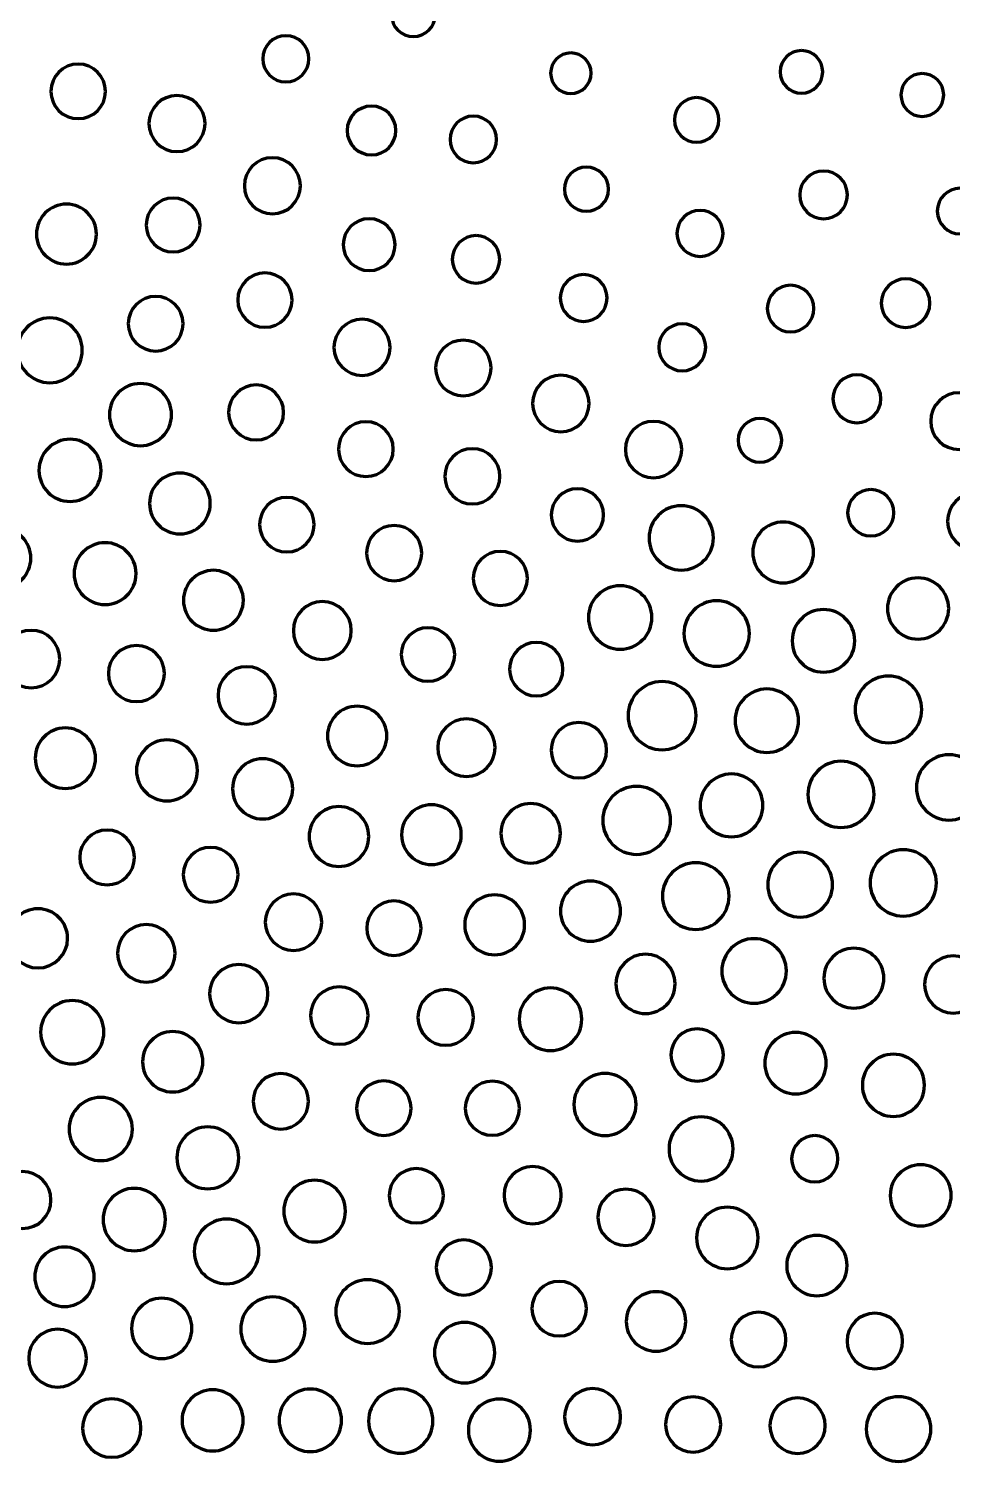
# Model space of a CAD drawing. Header units: inches. Extents: x 1318 to 1675, y 1362 to 1634.
# Drawn here: x 1471 to 1511.1, y 1362 to 1424.2 of the extents above; entities that cross this region are included whole.
import ezdxf

# ---------------------------------------------------------------- set-up
doc = ezdxf.new("R2010")
doc.units = ezdxf.units.IN
doc.header["$MEASUREMENT"] = 0
doc.layers.add('svg2985', color=7, linetype='Continuous')

# ---------------------------------------------------------------- blocks, each defined once
blk = doc.blocks.new('block 4')
at = {"layer": 'svg2985', "color": 7, "lineweight": 70}
for points in [[(1487.692, 1425.729), (1488.216, 1425.729), (1488.64, 1425.305), (1488.64, 1424.781), (1488.64, 1424.258), (1488.216, 1423.834), (1487.692, 1423.834), (1487.169, 1423.834), (1486.744, 1424.258), (1486.744, 1424.781), (1486.744, 1425.305), (1487.169, 1425.729), (1487.692, 1425.729)], [(1482.149, 1423.873), (1482.702, 1423.873), (1483.149, 1423.425), (1483.149, 1422.872), (1483.149, 1422.319), (1482.702, 1421.871), (1482.149, 1421.871), (1481.596, 1421.871), (1481.147, 1422.319), (1481.147, 1422.872), (1481.147, 1423.425), (1481.596, 1423.873), (1482.149, 1423.873)], [(1494.532, 1423.125), (1495.018, 1423.125), (1495.412, 1422.731), (1495.412, 1422.245), (1495.412, 1421.759), (1495.018, 1421.365), (1494.532, 1421.365), (1494.046, 1421.365), (1493.652, 1421.759), (1493.652, 1422.245), (1493.652, 1422.731), (1494.046, 1423.125), (1494.532, 1423.125)], [(1504.551, 1423.225), (1505.061, 1423.225), (1505.475, 1422.811), (1505.475, 1422.301), (1505.475, 1421.791), (1505.061, 1421.377), (1504.551, 1421.377), (1504.041, 1421.377), (1503.627, 1421.791), (1503.627, 1422.301), (1503.627, 1422.811), (1504.041, 1423.225), (1504.551, 1423.225)], [(1473.129, 1422.641), (1473.784, 1422.641), (1474.314, 1422.11), (1474.314, 1421.456), (1474.314, 1420.801), (1473.784, 1420.271), (1473.129, 1420.271), (1472.475, 1420.271), (1471.944, 1420.801), (1471.944, 1421.456), (1471.944, 1422.11), (1472.475, 1422.641), (1473.129, 1422.641)], [(1509.8, 1422.228), (1510.313, 1422.228), (1510.729, 1421.812), (1510.729, 1421.299), (1510.729, 1420.787), (1510.313, 1420.371), (1509.8, 1420.371), (1509.288, 1420.371), (1508.872, 1420.787), (1508.872, 1421.299), (1508.872, 1421.812), (1509.288, 1422.228), (1509.8, 1422.228)], [(1477.42, 1421.276), (1478.093, 1421.276), (1478.639, 1420.73), (1478.639, 1420.057), (1478.639, 1419.383), (1478.093, 1418.838), (1477.42, 1418.838), (1476.747, 1418.838), (1476.201, 1419.383), (1476.201, 1420.057), (1476.201, 1420.73), (1476.747, 1421.276), (1477.42, 1421.276)], [(1499.997, 1421.185), (1500.531, 1421.185), (1500.964, 1420.752), (1500.964, 1420.218), (1500.964, 1419.684), (1500.531, 1419.251), (1499.997, 1419.251), (1499.463, 1419.251), (1499.03, 1419.684), (1499.03, 1420.218), (1499.03, 1420.752), (1499.463, 1421.185), (1499.997, 1421.185)], [(1485.872, 1420.816), (1486.457, 1420.816), (1486.931, 1420.342), (1486.931, 1419.757), (1486.931, 1419.172), (1486.457, 1418.698), (1485.872, 1418.698), (1485.287, 1418.698), (1484.813, 1419.172), (1484.813, 1419.757), (1484.813, 1420.342), (1485.287, 1420.816), (1485.872, 1420.816)], [(1490.294, 1420.379), (1490.852, 1420.379), (1491.305, 1419.926), (1491.305, 1419.368), (1491.305, 1418.81), (1490.852, 1418.357), (1490.294, 1418.357), (1489.735, 1418.357), (1489.283, 1418.81), (1489.283, 1419.368), (1489.283, 1419.926), (1489.735, 1420.379), (1490.294, 1420.379)], [(1481.565, 1418.577), (1482.238, 1418.577), (1482.784, 1418.031), (1482.784, 1417.358), (1482.784, 1416.684), (1482.238, 1416.139), (1481.565, 1416.139), (1480.892, 1416.139), (1480.346, 1416.684), (1480.346, 1417.358), (1480.346, 1418.031), (1480.892, 1418.577), (1481.565, 1418.577)], [(1495.207, 1418.163), (1495.736, 1418.163), (1496.165, 1417.735), (1496.165, 1417.206), (1496.165, 1416.677), (1495.736, 1416.248), (1495.207, 1416.248), (1494.678, 1416.248), (1494.25, 1416.677), (1494.25, 1417.206), (1494.25, 1417.735), (1494.678, 1418.163), (1495.207, 1418.163)], [(1505.512, 1417.994), (1506.083, 1417.994), (1506.546, 1417.531), (1506.546, 1416.959), (1506.546, 1416.387), (1506.083, 1415.924), (1505.512, 1415.924), (1504.94, 1415.924), (1504.476, 1416.387), (1504.476, 1416.959), (1504.476, 1417.531), (1504.94, 1417.994), (1505.512, 1417.994)], [(1477.253, 1416.822), (1477.9, 1416.822), (1478.424, 1416.298), (1478.424, 1415.651), (1478.424, 1415.005), (1477.9, 1414.481), (1477.253, 1414.481), (1476.607, 1414.481), (1476.083, 1415.005), (1476.083, 1415.651), (1476.083, 1416.298), (1476.607, 1416.822), (1477.253, 1416.822)], [(1511.444, 1417.249), (1511.992, 1417.249), (1512.436, 1416.805), (1512.436, 1416.257), (1512.436, 1415.71), (1511.992, 1415.266), (1511.444, 1415.266), (1510.897, 1415.266), (1510.453, 1415.71), (1510.453, 1416.257), (1510.453, 1416.805), (1510.897, 1417.249), (1511.444, 1417.249)], [(1472.617, 1416.558), (1473.336, 1416.558), (1473.919, 1415.976), (1473.919, 1415.257), (1473.919, 1414.539), (1473.336, 1413.956), (1472.617, 1413.956), (1471.898, 1413.956), (1471.316, 1414.539), (1471.316, 1415.257), (1471.316, 1415.976), (1471.898, 1416.558), (1472.617, 1416.558)], [(1500.144, 1416.289), (1500.697, 1416.289), (1501.145, 1415.841), (1501.145, 1415.288), (1501.145, 1414.735), (1500.697, 1414.287), (1500.144, 1414.287), (1499.591, 1414.287), (1499.143, 1414.735), (1499.143, 1415.288), (1499.143, 1415.841), (1499.591, 1416.289), (1500.144, 1416.289)], [(1485.771, 1415.926), (1486.394, 1415.926), (1486.898, 1415.421), (1486.898, 1414.799), (1486.898, 1414.176), (1486.394, 1413.672), (1485.771, 1413.672), (1485.149, 1413.672), (1484.645, 1414.176), (1484.645, 1414.799), (1484.645, 1415.421), (1485.149, 1415.926), (1485.771, 1415.926)], [(1490.411, 1415.191), (1490.98, 1415.191), (1491.441, 1414.729), (1491.441, 1414.16), (1491.441, 1413.592), (1490.98, 1413.13), (1490.411, 1413.13), (1489.842, 1413.13), (1489.381, 1413.592), (1489.381, 1414.16), (1489.381, 1414.729), (1489.842, 1415.191), (1490.411, 1415.191)], [(1481.239, 1413.574), (1481.891, 1413.574), (1482.42, 1413.045), (1482.42, 1412.393), (1482.42, 1411.742), (1481.891, 1411.213), (1481.239, 1411.213), (1480.588, 1411.213), (1480.059, 1411.742), (1480.059, 1412.393), (1480.059, 1413.045), (1480.588, 1413.574), (1481.239, 1413.574)], [(1495.086, 1413.498), (1495.647, 1413.498), (1496.102, 1413.043), (1496.102, 1412.483), (1496.102, 1411.922), (1495.647, 1411.467), (1495.086, 1411.467), (1494.525, 1411.467), (1494.07, 1411.922), (1494.07, 1412.483), (1494.07, 1413.043), (1494.525, 1413.498), (1495.086, 1413.498)], [(1504.078, 1413.033), (1504.636, 1413.033), (1505.088, 1412.581), (1505.088, 1412.023), (1505.088, 1411.465), (1504.636, 1411.012), (1504.078, 1411.012), (1503.52, 1411.012), (1503.067, 1411.465), (1503.067, 1412.023), (1503.067, 1412.581), (1503.52, 1413.033), (1504.078, 1413.033)], [(1509.074, 1413.315), (1509.656, 1413.315), (1510.128, 1412.843), (1510.128, 1412.261), (1510.128, 1411.678), (1509.656, 1411.206), (1509.074, 1411.206), (1508.492, 1411.206), (1508.019, 1411.678), (1508.019, 1412.261), (1508.019, 1412.843), (1508.492, 1413.315), (1509.074, 1413.315)], [(1476.494, 1412.555), (1477.151, 1412.555), (1477.683, 1412.022), (1477.683, 1411.365), (1477.683, 1410.708), (1477.151, 1410.175), (1476.494, 1410.175), (1475.836, 1410.175), (1475.304, 1410.708), (1475.304, 1411.365), (1475.304, 1412.022), (1475.836, 1412.555), (1476.494, 1412.555)], [(1471.897, 1411.619), (1472.674, 1411.619), (1473.305, 1410.988), (1473.305, 1410.211), (1473.305, 1409.434), (1472.674, 1408.803), (1471.897, 1408.803), (1471.119, 1408.803), (1470.489, 1409.434), (1470.489, 1410.211), (1470.489, 1410.988), (1471.119, 1411.619), (1471.897, 1411.619)], [(1485.46, 1411.558), (1486.133, 1411.558), (1486.679, 1411.012), (1486.679, 1410.339), (1486.679, 1409.666), (1486.133, 1409.12), (1485.46, 1409.12), (1484.787, 1409.12), (1484.241, 1409.666), (1484.241, 1410.339), (1484.241, 1411.012), (1484.787, 1411.558), (1485.46, 1411.558)], [(1499.371, 1411.361), (1499.935, 1411.361), (1500.391, 1410.904), (1500.391, 1410.341), (1500.391, 1409.777), (1499.935, 1409.32), (1499.371, 1409.32), (1498.807, 1409.32), (1498.351, 1409.777), (1498.351, 1410.341), (1498.351, 1410.904), (1498.807, 1411.361), (1499.371, 1411.361)], [(1489.86, 1410.653), (1490.528, 1410.653), (1491.069, 1410.112), (1491.069, 1409.444), (1491.069, 1408.776), (1490.528, 1408.234), (1489.86, 1408.234), (1489.192, 1408.234), (1488.651, 1408.776), (1488.651, 1409.444), (1488.651, 1410.112), (1489.192, 1410.653), (1489.86, 1410.653)], [(1475.835, 1408.768), (1476.58, 1408.768), (1477.185, 1408.163), (1477.185, 1407.418), (1477.185, 1406.672), (1476.58, 1406.068), (1475.835, 1406.068), (1475.09, 1406.068), (1474.485, 1406.672), (1474.485, 1407.418), (1474.485, 1408.163), (1475.09, 1408.768), (1475.835, 1408.768)], [(1480.858, 1408.706), (1481.519, 1408.706), (1482.053, 1408.171), (1482.053, 1407.512), (1482.053, 1406.852), (1481.519, 1406.317), (1480.858, 1406.317), (1480.199, 1406.317), (1479.664, 1406.852), (1479.664, 1407.512), (1479.664, 1408.171), (1480.199, 1408.706), (1480.858, 1408.706)], [(1494.101, 1409.132), (1494.779, 1409.132), (1495.329, 1408.582), (1495.329, 1407.903), (1495.329, 1407.224), (1494.779, 1406.675), (1494.101, 1406.675), (1493.422, 1406.675), (1492.872, 1407.224), (1492.872, 1407.903), (1492.872, 1408.582), (1493.422, 1409.132), (1494.101, 1409.132)], [(1506.958, 1409.148), (1507.532, 1409.148), (1507.998, 1408.682), (1507.998, 1408.108), (1507.998, 1407.534), (1507.532, 1407.068), (1506.958, 1407.068), (1506.384, 1407.068), (1505.918, 1407.534), (1505.918, 1408.108), (1505.918, 1408.682), (1506.384, 1409.148), (1506.958, 1409.148)], [(1511.401, 1408.369), (1512.082, 1408.369), (1512.634, 1407.817), (1512.634, 1407.135), (1512.634, 1406.454), (1512.082, 1405.902), (1511.401, 1405.902), (1510.719, 1405.902), (1510.167, 1406.454), (1510.167, 1407.135), (1510.167, 1407.817), (1510.719, 1408.369), (1511.401, 1408.369)], [(1485.627, 1407.109), (1486.284, 1407.109), (1486.817, 1406.576), (1486.817, 1405.919), (1486.817, 1405.261), (1486.284, 1404.729), (1485.627, 1404.729), (1484.97, 1404.729), (1484.437, 1405.261), (1484.437, 1405.919), (1484.437, 1406.576), (1484.97, 1407.109), (1485.627, 1407.109)], [(1498.123, 1407.124), (1498.799, 1407.124), (1499.347, 1406.576), (1499.347, 1405.9), (1499.347, 1405.224), (1498.799, 1404.676), (1498.123, 1404.676), (1497.447, 1404.676), (1496.9, 1405.224), (1496.9, 1405.9), (1496.9, 1406.576), (1497.447, 1407.124), (1498.123, 1407.124)], [(1502.744, 1407.25), (1503.267, 1407.25), (1503.692, 1406.825), (1503.692, 1406.302), (1503.692, 1405.778), (1503.267, 1405.354), (1502.744, 1405.354), (1502.22, 1405.354), (1501.796, 1405.778), (1501.796, 1406.302), (1501.796, 1406.825), (1502.22, 1407.25), (1502.744, 1407.25)], [(1472.773, 1406.348), (1473.518, 1406.348), (1474.123, 1405.743), (1474.123, 1404.998), (1474.123, 1404.252), (1473.518, 1403.648), (1472.773, 1403.648), (1472.027, 1403.648), (1471.423, 1404.252), (1471.423, 1404.998), (1471.423, 1405.743), (1472.027, 1406.348), (1472.773, 1406.348)], [(1490.254, 1405.936), (1490.916, 1405.936), (1491.453, 1405.399), (1491.453, 1404.737), (1491.453, 1404.074), (1490.916, 1403.537), (1490.254, 1403.537), (1489.591, 1403.537), (1489.054, 1404.074), (1489.054, 1404.737), (1489.054, 1405.399), (1489.591, 1405.936), (1490.254, 1405.936)], [(1477.548, 1404.88), (1478.277, 1404.88), (1478.868, 1404.288), (1478.868, 1403.559), (1478.868, 1402.83), (1478.277, 1402.238), (1477.548, 1402.238), (1476.818, 1402.238), (1476.227, 1402.83), (1476.227, 1403.559), (1476.227, 1404.288), (1476.818, 1404.88), (1477.548, 1404.88)], [(1482.194, 1403.826), (1482.849, 1403.826), (1483.38, 1403.296), (1483.38, 1402.641), (1483.38, 1401.987), (1482.849, 1401.456), (1482.194, 1401.456), (1481.54, 1401.456), (1481.009, 1401.987), (1481.009, 1402.641), (1481.009, 1403.296), (1481.54, 1403.826), (1482.194, 1403.826)], [(1494.817, 1404.198), (1495.445, 1404.198), (1495.954, 1403.689), (1495.954, 1403.061), (1495.954, 1402.434), (1495.445, 1401.924), (1494.817, 1401.924), (1494.19, 1401.924), (1493.681, 1402.434), (1493.681, 1403.061), (1493.681, 1403.689), (1494.19, 1404.198), (1494.817, 1404.198)], [(1507.561, 1404.164), (1508.117, 1404.164), (1508.567, 1403.713), (1508.567, 1403.158), (1508.567, 1402.602), (1508.117, 1402.152), (1507.561, 1402.152), (1507.005, 1402.152), (1506.555, 1402.602), (1506.555, 1403.158), (1506.555, 1403.713), (1507.005, 1404.164), (1507.561, 1404.164)], [(1512.139, 1404.027), (1512.825, 1404.027), (1513.382, 1403.471), (1513.382, 1402.784), (1513.382, 1402.097), (1512.825, 1401.541), (1512.139, 1401.541), (1511.452, 1401.541), (1510.895, 1402.097), (1510.895, 1402.784), (1510.895, 1403.471), (1511.452, 1404.027), (1512.139, 1404.027)], [(1499.326, 1403.463), (1500.098, 1403.463), (1500.724, 1402.837), (1500.724, 1402.065), (1500.724, 1401.293), (1500.098, 1400.666), (1499.326, 1400.666), (1498.554, 1400.666), (1497.928, 1401.293), (1497.928, 1402.065), (1497.928, 1402.837), (1498.554, 1403.463), (1499.326, 1403.463)], [(1469.781, 1402.477), (1470.495, 1402.477), (1471.073, 1401.899), (1471.073, 1401.186), (1471.073, 1400.472), (1470.495, 1399.894), (1469.781, 1399.894), (1469.068, 1399.894), (1468.49, 1400.472), (1468.49, 1401.186), (1468.49, 1401.899), (1469.068, 1402.477), (1469.781, 1402.477)], [(1486.854, 1402.605), (1487.516, 1402.605), (1488.054, 1402.068), (1488.054, 1401.405), (1488.054, 1400.743), (1487.516, 1400.206), (1486.854, 1400.206), (1486.191, 1400.206), (1485.654, 1400.743), (1485.654, 1401.405), (1485.654, 1402.068), (1486.191, 1402.605), (1486.854, 1402.605)], [(1503.754, 1402.754), (1504.483, 1402.754), (1505.074, 1402.163), (1505.074, 1401.434), (1505.074, 1400.704), (1504.483, 1400.113), (1503.754, 1400.113), (1503.024, 1400.113), (1502.433, 1400.704), (1502.433, 1401.434), (1502.433, 1402.163), (1503.024, 1402.754), (1503.754, 1402.754)], [(1474.297, 1401.857), (1475.04, 1401.857), (1475.642, 1401.255), (1475.642, 1400.512), (1475.642, 1399.769), (1475.04, 1399.167), (1474.297, 1399.167), (1473.554, 1399.167), (1472.953, 1399.769), (1472.953, 1400.512), (1472.953, 1401.255), (1473.554, 1401.857), (1474.297, 1401.857)], [(1491.466, 1401.479), (1492.115, 1401.479), (1492.641, 1400.953), (1492.641, 1400.304), (1492.641, 1399.655), (1492.115, 1399.128), (1491.466, 1399.128), (1490.817, 1399.128), (1490.29, 1399.655), (1490.29, 1400.304), (1490.29, 1400.953), (1490.817, 1401.479), (1491.466, 1401.479)], [(1479.002, 1400.656), (1479.721, 1400.656), (1480.303, 1400.073), (1480.303, 1399.354), (1480.303, 1398.636), (1479.721, 1398.053), (1479.002, 1398.053), (1478.284, 1398.053), (1477.701, 1398.636), (1477.701, 1399.354), (1477.701, 1400.073), (1478.284, 1400.656), (1479.002, 1400.656)], [(1496.675, 1399.987), (1497.436, 1399.987), (1498.054, 1399.37), (1498.054, 1398.608), (1498.054, 1397.846), (1497.436, 1397.229), (1496.675, 1397.229), (1495.914, 1397.229), (1495.296, 1397.846), (1495.296, 1398.608), (1495.296, 1399.37), (1495.914, 1399.987), (1496.675, 1399.987)], [(1509.616, 1400.329), (1510.351, 1400.329), (1510.946, 1399.733), (1510.946, 1398.998), (1510.946, 1398.263), (1510.351, 1397.668), (1509.616, 1397.668), (1508.881, 1397.668), (1508.286, 1398.263), (1508.286, 1398.998), (1508.286, 1399.733), (1508.881, 1400.329), (1509.616, 1400.329)], [(1483.734, 1399.298), (1484.429, 1399.298), (1484.992, 1398.734), (1484.992, 1398.04), (1484.992, 1397.345), (1484.429, 1396.782), (1483.734, 1396.782), (1483.04, 1396.782), (1482.477, 1397.345), (1482.477, 1398.04), (1482.477, 1398.734), (1483.04, 1399.298), (1483.734, 1399.298)], [(1500.865, 1399.332), (1501.65, 1399.332), (1502.287, 1398.695), (1502.287, 1397.909), (1502.287, 1397.124), (1501.65, 1396.487), (1500.865, 1396.487), (1500.079, 1396.487), (1499.442, 1397.124), (1499.442, 1397.909), (1499.442, 1398.695), (1500.079, 1399.332), (1500.865, 1399.332)], [(1505.507, 1398.954), (1506.258, 1398.954), (1506.867, 1398.346), (1506.867, 1397.595), (1506.867, 1396.844), (1506.258, 1396.236), (1505.507, 1396.236), (1504.756, 1396.236), (1504.148, 1396.844), (1504.148, 1397.595), (1504.148, 1398.346), (1504.756, 1398.954), (1505.507, 1398.954)], [(1488.323, 1398.161), (1488.964, 1398.161), (1489.484, 1397.641), (1489.484, 1397), (1489.484, 1396.359), (1488.964, 1395.839), (1488.323, 1395.839), (1487.682, 1395.839), (1487.162, 1396.359), (1487.162, 1397), (1487.162, 1397.641), (1487.682, 1398.161), (1488.323, 1398.161)], [(1471.085, 1398.049), (1471.775, 1398.049), (1472.333, 1397.49), (1472.333, 1396.801), (1472.333, 1396.112), (1471.775, 1395.553), (1471.085, 1395.553), (1470.396, 1395.553), (1469.838, 1396.112), (1469.838, 1396.801), (1469.838, 1397.49), (1470.396, 1398.049), (1471.085, 1398.049)], [(1493.029, 1397.525), (1493.671, 1397.525), (1494.19, 1397.006), (1494.19, 1396.364), (1494.19, 1395.723), (1493.671, 1395.203), (1493.029, 1395.203), (1492.388, 1395.203), (1491.869, 1395.723), (1491.869, 1396.364), (1491.869, 1397.006), (1492.388, 1397.525), (1493.029, 1397.525)], [(1475.658, 1397.392), (1476.331, 1397.392), (1476.877, 1396.846), (1476.877, 1396.173), (1476.877, 1395.5), (1476.331, 1394.954), (1475.658, 1394.954), (1474.985, 1394.954), (1474.439, 1395.5), (1474.439, 1396.173), (1474.439, 1396.846), (1474.985, 1397.392), (1475.658, 1397.392)], [(1480.453, 1396.471), (1481.142, 1396.471), (1481.701, 1395.912), (1481.701, 1395.223), (1481.701, 1394.534), (1481.142, 1393.975), (1480.453, 1393.975), (1479.764, 1393.975), (1479.205, 1394.534), (1479.205, 1395.223), (1479.205, 1395.912), (1479.764, 1396.471), (1480.453, 1396.471)], [(1498.495, 1395.825), (1499.312, 1395.825), (1499.975, 1395.162), (1499.975, 1394.345), (1499.975, 1393.527), (1499.312, 1392.864), (1498.495, 1392.864), (1497.677, 1392.864), (1497.015, 1393.527), (1497.015, 1394.345), (1497.015, 1395.162), (1497.677, 1395.825), (1498.495, 1395.825)], [(1508.33, 1396.062), (1509.129, 1396.062), (1509.776, 1395.414), (1509.776, 1394.615), (1509.776, 1393.816), (1509.129, 1393.169), (1508.33, 1393.169), (1507.531, 1393.169), (1506.883, 1393.816), (1506.883, 1394.615), (1506.883, 1395.414), (1507.531, 1396.062), (1508.33, 1396.062)], [(1503.048, 1395.506), (1503.809, 1395.506), (1504.426, 1394.888), (1504.426, 1394.127), (1504.426, 1393.365), (1503.809, 1392.748), (1503.048, 1392.748), (1502.286, 1392.748), (1501.669, 1393.365), (1501.669, 1394.127), (1501.669, 1394.888), (1502.286, 1395.506), (1503.048, 1395.506)], [(1485.247, 1394.754), (1485.961, 1394.754), (1486.539, 1394.176), (1486.539, 1393.463), (1486.539, 1392.749), (1485.961, 1392.171), (1485.247, 1392.171), (1484.534, 1392.171), (1483.956, 1392.749), (1483.956, 1393.463), (1483.956, 1394.176), (1484.534, 1394.754), (1485.247, 1394.754)], [(1472.572, 1393.81), (1473.295, 1393.81), (1473.882, 1393.223), (1473.882, 1392.499), (1473.882, 1391.774), (1473.295, 1391.187), (1472.572, 1391.187), (1471.847, 1391.187), (1471.26, 1391.774), (1471.26, 1392.499), (1471.26, 1393.223), (1471.847, 1393.81), (1472.572, 1393.81)], [(1489.995, 1394.204), (1490.684, 1394.204), (1491.243, 1393.646), (1491.243, 1392.956), (1491.243, 1392.267), (1490.684, 1391.708), (1489.995, 1391.708), (1489.305, 1391.708), (1488.747, 1392.267), (1488.747, 1392.956), (1488.747, 1393.646), (1489.305, 1394.204), (1489.995, 1394.204)], [(1494.879, 1394.05), (1495.544, 1394.05), (1496.084, 1393.511), (1496.084, 1392.846), (1496.084, 1392.18), (1495.544, 1391.641), (1494.879, 1391.641), (1494.214, 1391.641), (1493.675, 1392.18), (1493.675, 1392.846), (1493.675, 1393.511), (1494.214, 1394.05), (1494.879, 1394.05)], [(1476.983, 1393.292), (1477.715, 1393.292), (1478.309, 1392.699), (1478.309, 1391.967), (1478.309, 1391.235), (1477.715, 1390.642), (1476.983, 1390.642), (1476.251, 1390.642), (1475.658, 1391.235), (1475.658, 1391.967), (1475.658, 1392.699), (1476.251, 1393.292), (1476.983, 1393.292)], [(1481.14, 1392.471), (1481.861, 1392.471), (1482.446, 1391.887), (1482.446, 1391.165), (1482.446, 1390.444), (1481.861, 1389.859), (1481.14, 1389.859), (1480.418, 1389.859), (1479.833, 1390.444), (1479.833, 1391.165), (1479.833, 1391.887), (1480.418, 1392.471), (1481.14, 1392.471)], [(1510.96, 1392.645), (1511.743, 1392.645), (1512.378, 1392.01), (1512.378, 1391.227), (1512.378, 1390.444), (1511.743, 1389.81), (1510.96, 1389.81), (1510.177, 1389.81), (1509.542, 1390.444), (1509.542, 1391.227), (1509.542, 1392.01), (1510.177, 1392.645), (1510.96, 1392.645)], [(1506.266, 1392.362), (1507.06, 1392.362), (1507.703, 1391.719), (1507.703, 1390.925), (1507.703, 1390.132), (1507.06, 1389.488), (1506.266, 1389.488), (1505.473, 1389.488), (1504.829, 1390.132), (1504.829, 1390.925), (1504.829, 1391.719), (1505.473, 1392.362), (1506.266, 1392.362)], [(1497.389, 1391.274), (1498.205, 1391.274), (1498.865, 1390.613), (1498.865, 1389.798), (1498.865, 1388.983), (1498.205, 1388.322), (1497.389, 1388.322), (1496.574, 1388.322), (1495.914, 1388.983), (1495.914, 1389.798), (1495.914, 1390.613), (1496.574, 1391.274), (1497.389, 1391.274)], [(1501.51, 1391.812), (1502.264, 1391.812), (1502.875, 1391.202), (1502.875, 1390.448), (1502.875, 1389.695), (1502.264, 1389.084), (1501.51, 1389.084), (1500.757, 1389.084), (1500.146, 1389.695), (1500.146, 1390.448), (1500.146, 1391.202), (1500.757, 1391.812), (1501.51, 1391.812)], [(1484.455, 1390.393), (1485.171, 1390.393), (1485.752, 1389.812), (1485.752, 1389.096), (1485.752, 1388.38), (1485.171, 1387.8), (1484.455, 1387.8), (1483.739, 1387.8), (1483.159, 1388.38), (1483.159, 1389.096), (1483.159, 1389.812), (1483.739, 1390.393), (1484.455, 1390.393)], [(1488.476, 1390.472), (1489.191, 1390.472), (1489.772, 1389.892), (1489.772, 1389.176), (1489.772, 1388.46), (1489.191, 1387.879), (1488.476, 1387.879), (1487.76, 1387.879), (1487.179, 1388.46), (1487.179, 1389.176), (1487.179, 1389.892), (1487.76, 1390.472), (1488.476, 1390.472)], [(1492.787, 1390.529), (1493.5, 1390.529), (1494.079, 1389.951), (1494.079, 1389.238), (1494.079, 1388.524), (1493.5, 1387.946), (1492.787, 1387.946), (1492.074, 1387.946), (1491.496, 1388.524), (1491.496, 1389.238), (1491.496, 1389.951), (1492.074, 1390.529), (1492.787, 1390.529)], [(1474.385, 1389.377), (1475.042, 1389.377), (1475.575, 1388.844), (1475.575, 1388.187), (1475.575, 1387.53), (1475.042, 1386.998), (1474.385, 1386.998), (1473.728, 1386.998), (1473.195, 1387.53), (1473.195, 1388.187), (1473.195, 1388.844), (1473.728, 1389.377), (1474.385, 1389.377)], [(1478.882, 1388.625), (1479.539, 1388.625), (1480.072, 1388.092), (1480.072, 1387.435), (1480.072, 1386.778), (1479.539, 1386.245), (1478.882, 1386.245), (1478.225, 1386.245), (1477.692, 1386.778), (1477.692, 1387.435), (1477.692, 1388.092), (1478.225, 1388.625), (1478.882, 1388.625)], [(1504.493, 1388.412), (1505.27, 1388.412), (1505.901, 1387.781), (1505.901, 1387.004), (1505.901, 1386.226), (1505.27, 1385.596), (1504.493, 1385.596), (1503.715, 1385.596), (1503.085, 1386.226), (1503.085, 1387.004), (1503.085, 1387.781), (1503.715, 1388.412), (1504.493, 1388.412)], [(1508.973, 1388.524), (1509.769, 1388.524), (1510.415, 1387.879), (1510.415, 1387.083), (1510.415, 1386.286), (1509.769, 1385.641), (1508.973, 1385.641), (1508.177, 1385.641), (1507.531, 1386.286), (1507.531, 1387.083), (1507.531, 1387.879), (1508.177, 1388.524), (1508.973, 1388.524)], [(1499.958, 1387.958), (1500.757, 1387.958), (1501.405, 1387.31), (1501.405, 1386.511), (1501.405, 1385.712), (1500.757, 1385.064), (1499.958, 1385.064), (1499.159, 1385.064), (1498.511, 1385.712), (1498.511, 1386.511), (1498.511, 1387.31), (1499.159, 1387.958), (1499.958, 1387.958)], [(1495.387, 1387.161), (1496.109, 1387.161), (1496.693, 1386.577), (1496.693, 1385.855), (1496.693, 1385.134), (1496.109, 1384.549), (1495.387, 1384.549), (1494.666, 1384.549), (1494.081, 1385.134), (1494.081, 1385.855), (1494.081, 1386.577), (1494.666, 1387.161), (1495.387, 1387.161)], [(1482.482, 1386.605), (1483.16, 1386.605), (1483.71, 1386.055), (1483.71, 1385.376), (1483.71, 1384.698), (1483.16, 1384.147), (1482.482, 1384.147), (1481.803, 1384.147), (1481.253, 1384.698), (1481.253, 1385.376), (1481.253, 1386.055), (1481.803, 1386.605), (1482.482, 1386.605)], [(1486.842, 1386.296), (1487.494, 1386.296), (1488.022, 1385.768), (1488.022, 1385.116), (1488.022, 1384.464), (1487.494, 1383.936), (1486.842, 1383.936), (1486.19, 1383.936), (1485.662, 1384.464), (1485.662, 1385.116), (1485.662, 1385.768), (1486.19, 1386.296), (1486.842, 1386.296)], [(1491.221, 1386.562), (1491.94, 1386.562), (1492.523, 1385.979), (1492.523, 1385.261), (1492.523, 1384.542), (1491.94, 1383.96), (1491.221, 1383.96), (1490.503, 1383.96), (1489.92, 1384.542), (1489.92, 1385.261), (1489.92, 1385.979), (1490.503, 1386.562), (1491.221, 1386.562)], [(1471.382, 1385.96), (1472.093, 1385.96), (1472.669, 1385.384), (1472.669, 1384.673), (1472.669, 1383.963), (1472.093, 1383.387), (1471.382, 1383.387), (1470.672, 1383.387), (1470.095, 1383.963), (1470.095, 1384.673), (1470.095, 1385.384), (1470.672, 1385.96), (1471.382, 1385.96)], [(1476.087, 1385.272), (1476.776, 1385.272), (1477.335, 1384.713), (1477.335, 1384.024), (1477.335, 1383.334), (1476.776, 1382.776), (1476.087, 1382.776), (1475.398, 1382.776), (1474.839, 1383.334), (1474.839, 1384.024), (1474.839, 1384.713), (1475.398, 1385.272), (1476.087, 1385.272)], [(1502.493, 1384.66), (1503.268, 1384.66), (1503.896, 1384.032), (1503.896, 1383.257), (1503.896, 1382.482), (1503.268, 1381.854), (1502.493, 1381.854), (1501.719, 1381.854), (1501.09, 1382.482), (1501.09, 1383.257), (1501.09, 1384.032), (1501.719, 1384.66), (1502.493, 1384.66)], [(1497.774, 1383.98), (1498.485, 1383.98), (1499.061, 1383.404), (1499.061, 1382.694), (1499.061, 1381.983), (1498.485, 1381.407), (1497.774, 1381.407), (1497.063, 1381.407), (1496.487, 1381.983), (1496.487, 1382.694), (1496.487, 1383.404), (1497.063, 1383.98), (1497.774, 1383.98)], [(1506.829, 1384.246), (1507.548, 1384.246), (1508.131, 1383.663), (1508.131, 1382.945), (1508.131, 1382.226), (1507.548, 1381.643), (1506.829, 1381.643), (1506.11, 1381.643), (1505.528, 1382.226), (1505.528, 1382.945), (1505.528, 1383.663), (1506.11, 1384.246), (1506.829, 1384.246)], [(1511.142, 1383.917), (1511.829, 1383.917), (1512.386, 1383.36), (1512.386, 1382.673), (1512.386, 1381.987), (1511.829, 1381.43), (1511.142, 1381.43), (1510.456, 1381.43), (1509.899, 1381.987), (1509.899, 1382.673), (1509.899, 1383.36), (1510.456, 1383.917), (1511.142, 1383.917)], [(1480.105, 1383.538), (1480.805, 1383.538), (1481.373, 1382.97), (1481.373, 1382.27), (1481.373, 1381.57), (1480.805, 1381.003), (1480.105, 1381.003), (1479.405, 1381.003), (1478.838, 1381.57), (1478.838, 1382.27), (1478.838, 1382.97), (1479.405, 1383.538), (1480.105, 1383.538)], [(1484.472, 1382.57), (1485.161, 1382.57), (1485.72, 1382.011), (1485.72, 1381.322), (1485.72, 1380.632), (1485.161, 1380.074), (1484.472, 1380.074), (1483.783, 1380.074), (1483.224, 1380.632), (1483.224, 1381.322), (1483.224, 1382.011), (1483.783, 1382.57), (1484.472, 1382.57)], [(1493.648, 1382.519), (1494.399, 1382.519), (1495.007, 1381.91), (1495.007, 1381.159), (1495.007, 1380.408), (1494.399, 1379.8), (1493.648, 1379.8), (1492.897, 1379.8), (1492.289, 1380.408), (1492.289, 1381.159), (1492.289, 1381.91), (1492.897, 1382.519), (1493.648, 1382.519)], [(1472.871, 1381.972), (1473.63, 1381.972), (1474.245, 1381.357), (1474.245, 1380.598), (1474.245, 1379.84), (1473.63, 1379.224), (1472.871, 1379.224), (1472.112, 1379.224), (1471.497, 1379.84), (1471.497, 1380.598), (1471.497, 1381.357), (1472.112, 1381.972), (1472.871, 1381.972)], [(1489.094, 1382.448), (1489.762, 1382.448), (1490.303, 1381.906), (1490.303, 1381.239), (1490.303, 1380.571), (1489.762, 1380.029), (1489.094, 1380.029), (1488.426, 1380.029), (1487.884, 1380.571), (1487.884, 1381.239), (1487.884, 1381.906), (1488.426, 1382.448), (1489.094, 1382.448)], [(1500.019, 1380.745), (1500.647, 1380.745), (1501.156, 1380.237), (1501.156, 1379.609), (1501.156, 1378.981), (1500.647, 1378.472), (1500.019, 1378.472), (1499.391, 1378.472), (1498.882, 1378.981), (1498.882, 1379.609), (1498.882, 1380.237), (1499.391, 1380.745), (1500.019, 1380.745)], [(1477.234, 1380.624), (1477.958, 1380.624), (1478.545, 1380.037), (1478.545, 1379.313), (1478.545, 1378.589), (1477.958, 1378.002), (1477.234, 1378.002), (1476.51, 1378.002), (1475.923, 1378.589), (1475.923, 1379.313), (1475.923, 1380.037), (1476.51, 1380.624), (1477.234, 1380.624)], [(1504.293, 1380.588), (1505.03, 1380.588), (1505.628, 1379.991), (1505.628, 1379.253), (1505.628, 1378.516), (1505.03, 1377.918), (1504.293, 1377.918), (1503.555, 1377.918), (1502.957, 1378.516), (1502.957, 1379.253), (1502.957, 1379.991), (1503.555, 1380.588), (1504.293, 1380.588)], [(1508.545, 1379.641), (1509.291, 1379.641), (1509.895, 1379.037), (1509.895, 1378.291), (1509.895, 1377.546), (1509.291, 1376.941), (1508.545, 1376.941), (1507.8, 1376.941), (1507.196, 1377.546), (1507.196, 1378.291), (1507.196, 1379.037), (1507.8, 1379.641), (1508.545, 1379.641)], [(1481.931, 1378.802), (1482.596, 1378.802), (1483.136, 1378.262), (1483.136, 1377.597), (1483.136, 1376.932), (1482.596, 1376.392), (1481.931, 1376.392), (1481.266, 1376.392), (1480.727, 1376.932), (1480.727, 1377.597), (1480.727, 1378.262), (1481.266, 1378.802), (1481.931, 1378.802)], [(1496.013, 1378.806), (1496.759, 1378.806), (1497.363, 1378.202), (1497.363, 1377.457), (1497.363, 1376.711), (1496.759, 1376.107), (1496.013, 1376.107), (1495.268, 1376.107), (1494.664, 1376.711), (1494.664, 1377.457), (1494.664, 1378.202), (1495.268, 1378.806), (1496.013, 1378.806)], [(1486.405, 1378.484), (1487.06, 1378.484), (1487.59, 1377.953), (1487.59, 1377.299), (1487.59, 1376.644), (1487.06, 1376.114), (1486.405, 1376.114), (1485.75, 1376.114), (1485.22, 1376.644), (1485.22, 1377.299), (1485.22, 1377.953), (1485.75, 1378.484), (1486.405, 1378.484)], [(1491.122, 1378.472), (1491.771, 1378.472), (1492.298, 1377.946), (1492.298, 1377.297), (1492.298, 1376.648), (1491.771, 1376.121), (1491.122, 1376.121), (1490.473, 1376.121), (1489.947, 1376.648), (1489.947, 1377.297), (1489.947, 1377.946), (1490.473, 1378.472), (1491.122, 1378.472)], [(1474.11, 1377.768), (1474.868, 1377.768), (1475.483, 1377.153), (1475.483, 1376.394), (1475.483, 1375.635), (1474.868, 1375.02), (1474.11, 1375.02), (1473.351, 1375.02), (1472.735, 1375.635), (1472.735, 1376.394), (1472.735, 1377.153), (1473.351, 1377.768), (1474.11, 1377.768)], [(1500.189, 1376.922), (1500.959, 1376.922), (1501.583, 1376.298), (1501.583, 1375.528), (1501.583, 1374.759), (1500.959, 1374.135), (1500.189, 1374.135), (1499.42, 1374.135), (1498.796, 1374.759), (1498.796, 1375.528), (1498.796, 1376.298), (1499.42, 1376.922), (1500.189, 1376.922)], [(1478.76, 1376.487), (1479.502, 1376.487), (1480.105, 1375.884), (1480.105, 1375.142), (1480.105, 1374.399), (1479.502, 1373.797), (1478.76, 1373.797), (1478.017, 1373.797), (1477.415, 1374.399), (1477.415, 1375.142), (1477.415, 1375.884), (1478.017, 1376.487), (1478.76, 1376.487)], [(1505.126, 1376.105), (1505.682, 1376.105), (1506.132, 1375.655), (1506.132, 1375.099), (1506.132, 1374.543), (1505.682, 1374.093), (1505.126, 1374.093), (1504.571, 1374.093), (1504.12, 1374.543), (1504.12, 1375.099), (1504.12, 1375.655), (1504.571, 1376.105), (1505.126, 1376.105)], [(1470.707, 1374.547), (1471.391, 1374.547), (1471.945, 1373.993), (1471.945, 1373.309), (1471.945, 1372.625), (1471.391, 1372.07), (1470.707, 1372.07), (1470.023, 1372.07), (1469.468, 1372.625), (1469.468, 1373.309), (1469.468, 1373.993), (1470.023, 1374.547), (1470.707, 1374.547)], [(1487.816, 1374.676), (1488.468, 1374.676), (1488.996, 1374.148), (1488.996, 1373.496), (1488.996, 1372.844), (1488.468, 1372.316), (1487.816, 1372.316), (1487.164, 1372.316), (1486.636, 1372.844), (1486.636, 1373.496), (1486.636, 1374.148), (1487.164, 1374.676), (1487.816, 1374.676)], [(1492.872, 1374.766), (1493.558, 1374.766), (1494.115, 1374.21), (1494.115, 1373.523), (1494.115, 1372.836), (1493.558, 1372.28), (1492.872, 1372.28), (1492.185, 1372.28), (1491.629, 1372.836), (1491.629, 1373.523), (1491.629, 1374.21), (1492.185, 1374.766), (1492.872, 1374.766)], [(1509.73, 1374.838), (1510.462, 1374.838), (1511.056, 1374.245), (1511.056, 1373.513), (1511.056, 1372.781), (1510.462, 1372.188), (1509.73, 1372.188), (1508.998, 1372.188), (1508.405, 1372.781), (1508.405, 1373.513), (1508.405, 1374.245), (1508.998, 1374.838), (1509.73, 1374.838)], [(1475.564, 1373.817), (1476.312, 1373.817), (1476.919, 1373.21), (1476.919, 1372.462), (1476.919, 1371.714), (1476.312, 1371.107), (1475.564, 1371.107), (1474.816, 1371.107), (1474.209, 1371.714), (1474.209, 1372.462), (1474.209, 1373.21), (1474.816, 1373.817), (1475.564, 1373.817)], [(1483.399, 1374.168), (1484.139, 1374.168), (1484.739, 1373.568), (1484.739, 1372.827), (1484.739, 1372.087), (1484.139, 1371.488), (1483.399, 1371.488), (1482.659, 1371.488), (1482.058, 1372.087), (1482.058, 1372.827), (1482.058, 1373.568), (1482.659, 1374.168), (1483.399, 1374.168)], [(1496.925, 1373.784), (1497.601, 1373.784), (1498.149, 1373.235), (1498.149, 1372.559), (1498.149, 1371.884), (1497.601, 1371.336), (1496.925, 1371.336), (1496.249, 1371.336), (1495.701, 1371.884), (1495.701, 1372.559), (1495.701, 1373.235), (1496.249, 1373.784), (1496.925, 1373.784)], [(1501.33, 1372.997), (1502.067, 1372.997), (1502.665, 1372.399), (1502.665, 1371.661), (1502.665, 1370.924), (1502.067, 1370.326), (1501.33, 1370.326), (1500.592, 1370.326), (1499.995, 1370.924), (1499.995, 1371.661), (1499.995, 1372.399), (1500.592, 1372.997), (1501.33, 1372.997)], [(1479.573, 1372.479), (1480.348, 1372.479), (1480.976, 1371.851), (1480.976, 1371.076), (1480.976, 1370.301), (1480.348, 1369.673), (1479.573, 1369.673), (1478.798, 1369.673), (1478.17, 1370.301), (1478.17, 1371.076), (1478.17, 1371.851), (1478.798, 1372.479), (1479.573, 1372.479)], [(1489.884, 1371.579), (1490.546, 1371.579), (1491.083, 1371.042), (1491.083, 1370.379), (1491.083, 1369.717), (1490.546, 1369.18), (1489.884, 1369.18), (1489.221, 1369.18), (1488.684, 1369.717), (1488.684, 1370.379), (1488.684, 1371.042), (1489.221, 1371.579), (1489.884, 1371.579)], [(1505.22, 1371.772), (1505.944, 1371.772), (1506.531, 1371.185), (1506.531, 1370.461), (1506.531, 1369.737), (1505.944, 1369.15), (1505.22, 1369.15), (1504.496, 1369.15), (1503.909, 1369.737), (1503.909, 1370.461), (1503.909, 1371.185), (1504.496, 1371.772), (1505.22, 1371.772)], [(1472.534, 1371.269), (1473.247, 1371.269), (1473.825, 1370.69), (1473.825, 1369.977), (1473.825, 1369.264), (1473.247, 1368.685), (1472.534, 1368.685), (1471.82, 1368.685), (1471.242, 1369.264), (1471.242, 1369.977), (1471.242, 1370.69), (1471.82, 1371.269), (1472.534, 1371.269)], [(1485.699, 1369.85), (1486.464, 1369.85), (1487.083, 1369.231), (1487.083, 1368.467), (1487.083, 1367.703), (1486.464, 1367.083), (1485.699, 1367.083), (1484.935, 1367.083), (1484.316, 1367.703), (1484.316, 1368.467), (1484.316, 1369.231), (1484.935, 1369.85), (1485.699, 1369.85)], [(1494.025, 1369.777), (1494.679, 1369.777), (1495.209, 1369.247), (1495.209, 1368.592), (1495.209, 1367.938), (1494.679, 1367.407), (1494.025, 1367.407), (1493.37, 1367.407), (1492.839, 1367.938), (1492.839, 1368.592), (1492.839, 1369.247), (1493.37, 1369.777), (1494.025, 1369.777)], [(1476.757, 1369.046), (1477.481, 1369.046), (1478.068, 1368.459), (1478.068, 1367.735), (1478.068, 1367.011), (1477.481, 1366.424), (1476.757, 1366.424), (1476.033, 1366.424), (1475.446, 1367.011), (1475.446, 1367.735), (1475.446, 1368.459), (1476.033, 1369.046), (1476.757, 1369.046)], [(1481.587, 1369.102), (1482.359, 1369.102), (1482.985, 1368.476), (1482.985, 1367.704), (1482.985, 1366.931), (1482.359, 1366.306), (1481.587, 1366.306), (1480.814, 1366.306), (1480.188, 1366.931), (1480.188, 1367.704), (1480.188, 1368.476), (1480.814, 1369.102), (1481.587, 1369.102)], [(1498.231, 1369.329), (1498.945, 1369.329), (1499.523, 1368.751), (1499.523, 1368.037), (1499.523, 1367.324), (1498.945, 1366.746), (1498.231, 1366.746), (1497.518, 1366.746), (1496.939, 1367.324), (1496.939, 1368.037), (1496.939, 1368.751), (1497.518, 1369.329), (1498.231, 1369.329)], [(1502.687, 1368.439), (1503.345, 1368.439), (1503.877, 1367.906), (1503.877, 1367.249), (1503.877, 1366.592), (1503.345, 1366.059), (1502.687, 1366.059), (1502.03, 1366.059), (1501.497, 1366.592), (1501.497, 1367.249), (1501.497, 1367.906), (1502.03, 1368.439), (1502.687, 1368.439)], [(1507.738, 1368.395), (1508.405, 1368.395), (1508.947, 1367.854), (1508.947, 1367.186), (1508.947, 1366.518), (1508.405, 1365.977), (1507.738, 1365.977), (1507.07, 1365.977), (1506.529, 1366.518), (1506.529, 1367.186), (1506.529, 1367.854), (1507.07, 1368.395), (1507.738, 1368.395)], [(1472.235, 1367.696), (1472.929, 1367.696), (1473.492, 1367.133), (1473.492, 1366.439), (1473.492, 1365.744), (1472.929, 1365.181), (1472.235, 1365.181), (1471.54, 1365.181), (1470.977, 1365.744), (1470.977, 1366.439), (1470.977, 1367.133), (1471.54, 1367.696), (1472.235, 1367.696)], [(1489.915, 1367.991), (1490.639, 1367.991), (1491.225, 1367.404), (1491.225, 1366.68), (1491.225, 1365.956), (1490.639, 1365.369), (1489.915, 1365.369), (1489.191, 1365.369), (1488.604, 1365.956), (1488.604, 1366.68), (1488.604, 1367.404), (1489.191, 1367.991), (1489.915, 1367.991)], [(1483.213, 1365.102), (1483.964, 1365.102), (1484.572, 1364.493), (1484.572, 1363.742), (1484.572, 1362.991), (1483.964, 1362.383), (1483.213, 1362.383), (1482.462, 1362.383), (1481.854, 1362.991), (1481.854, 1363.742), (1481.854, 1364.493), (1482.462, 1365.102), (1483.213, 1365.102)], [(1487.14, 1365.108), (1487.913, 1365.108), (1488.538, 1364.482), (1488.538, 1363.71), (1488.538, 1362.938), (1487.913, 1362.312), (1487.14, 1362.312), (1486.368, 1362.312), (1485.742, 1362.938), (1485.742, 1363.71), (1485.742, 1364.482), (1486.368, 1365.108), (1487.14, 1365.108)], [(1495.476, 1365.118), (1496.15, 1365.118), (1496.695, 1364.572), (1496.695, 1363.899), (1496.695, 1363.226), (1496.15, 1362.68), (1495.476, 1362.68), (1494.803, 1362.68), (1494.257, 1363.226), (1494.257, 1363.899), (1494.257, 1364.572), (1494.803, 1365.118), (1495.476, 1365.118)], [(1474.589, 1364.671), (1475.289, 1364.671), (1475.856, 1364.104), (1475.856, 1363.404), (1475.856, 1362.704), (1475.289, 1362.136), (1474.589, 1362.136), (1473.889, 1362.136), (1473.321, 1362.704), (1473.321, 1363.404), (1473.321, 1364.104), (1473.889, 1364.671), (1474.589, 1364.671)], [(1478.97, 1365.072), (1479.704, 1365.072), (1480.3, 1364.477), (1480.3, 1363.742), (1480.3, 1363.007), (1479.704, 1362.412), (1478.97, 1362.412), (1478.235, 1362.412), (1477.639, 1363.007), (1477.639, 1363.742), (1477.639, 1364.477), (1478.235, 1365.072), (1478.97, 1365.072)], [(1491.428, 1364.667), (1492.174, 1364.667), (1492.778, 1364.063), (1492.778, 1363.317), (1492.778, 1362.572), (1492.174, 1361.968), (1491.428, 1361.968), (1490.683, 1361.968), (1490.079, 1362.572), (1490.079, 1363.317), (1490.079, 1364.063), (1490.683, 1364.667), (1491.428, 1364.667)], [(1499.841, 1364.764), (1500.504, 1364.764), (1501.041, 1364.226), (1501.041, 1363.564), (1501.041, 1362.901), (1500.504, 1362.364), (1499.841, 1362.364), (1499.179, 1362.364), (1498.641, 1362.901), (1498.641, 1363.564), (1498.641, 1364.226), (1499.179, 1364.764), (1499.841, 1364.764)], [(1504.382, 1364.718), (1505.047, 1364.718), (1505.586, 1364.179), (1505.586, 1363.514), (1505.586, 1362.848), (1505.047, 1362.309), (1504.382, 1362.309), (1503.717, 1362.309), (1503.177, 1362.848), (1503.177, 1363.514), (1503.177, 1364.179), (1503.717, 1364.718), (1504.382, 1364.718)], [(1508.768, 1364.767), (1509.543, 1364.767), (1510.171, 1364.139), (1510.171, 1363.364), (1510.171, 1362.589), (1509.543, 1361.961), (1508.768, 1361.961), (1507.993, 1361.961), (1507.365, 1362.589), (1507.365, 1363.364), (1507.365, 1364.139), (1507.993, 1364.767), (1508.768, 1364.767)]]:
    blk.add_open_spline(points, degree=3, knots=[0, 0, 0, 0, 1, 1, 1, 2, 2, 2, 3, 3, 3, 4, 4, 4, 4], dxfattribs=at)
blk = doc.blocks.new('block 3')
at = {"layer": 'svg2985'}
blk.add_blockref('block 4', (0, 0), dxfattribs=at)

msp = doc.modelspace()

# ---------------------------------------------------------------- block references
at = {"layer": 'svg2985'}
msp.add_blockref('block 3', (0, 0), dxfattribs=at)

doc.saveas('drawing.dxf')
